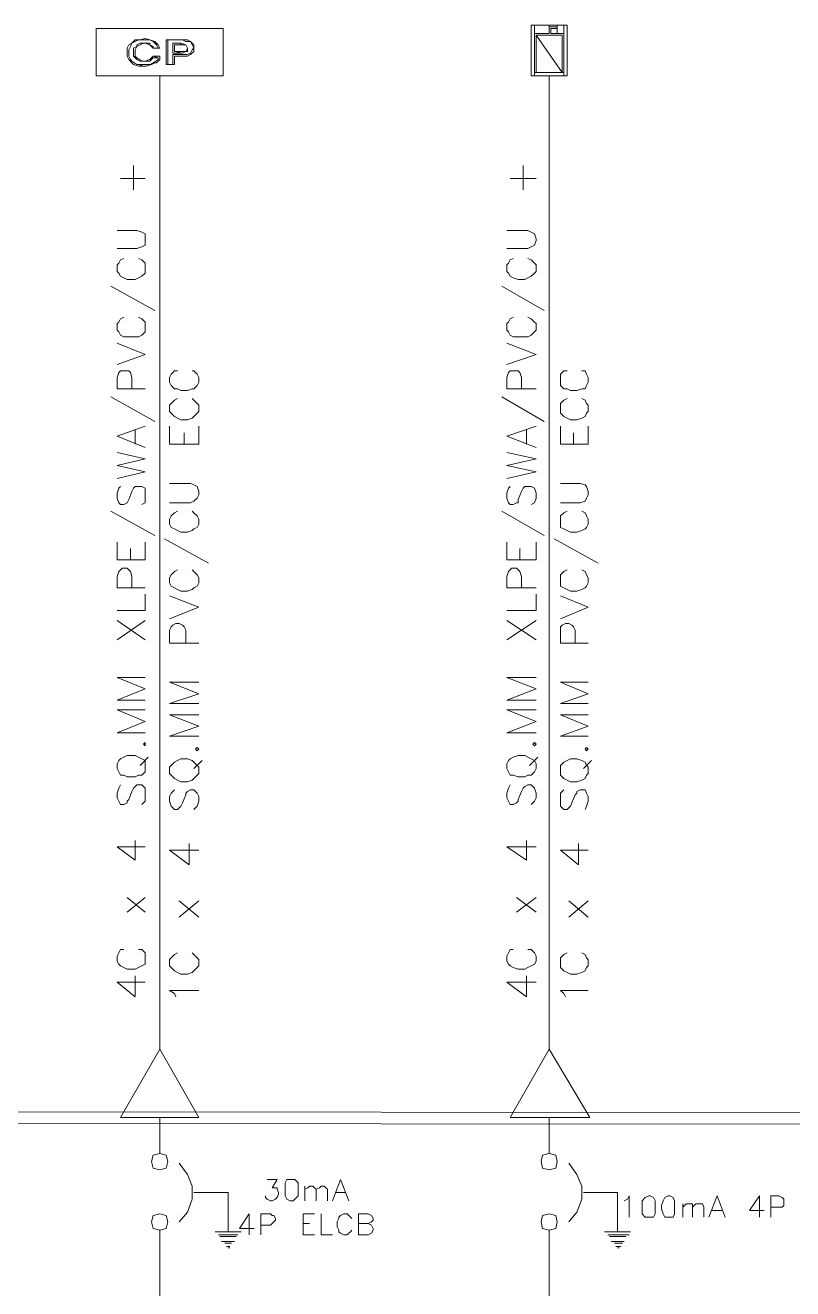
# Model space of a CAD drawing. Header units: inches. Extents: x 0.2 to 10.8, y 0.5 to 8.
# Drawn here: x 4.069 to 4.854, y 4.3 to 5.592 of the extents above; entities that cross this region are included whole.
import ezdxf

# ---------------------------------------------------------------- set-up
doc = ezdxf.new("R2010")
doc.units = ezdxf.units.IN
doc.header["$MEASUREMENT"] = 0
doc.layers.add('PDF_Geometry', color=7, linetype='Continuous')

msp = doc.modelspace()

# ---------------------------------------------------------------- linework, layer by layer
at = {"layer": 'PDF_Geometry', "lineweight": 13}
for points in [[(4.2717, 5.54), (4.2717, 5.5883), (4.1417, 5.5883), (4.1417, 5.54), (4.2717, 5.54)], [(4.5867, 5.5917), (4.5867, 5.54), (4.59, 5.54), (4.59, 5.5917), (4.5867, 5.5917)], [(4.5867, 5.5917), (4.6233, 5.5917), (4.6233, 5.54), (4.5867, 5.54), (4.5867, 5.5917)], [(4.59, 5.5917), (4.59, 5.5833), (4.605, 5.5833), (4.605, 5.5917), (4.59, 5.5917)], [(4.6067, 5.5833), (4.6067, 5.5883), (4.6133, 5.5883), (4.6133, 5.59), (4.605, 5.59), (4.605, 5.5833), (4.59, 5.5833), (4.59, 5.5433), (4.62, 5.5433), (4.62, 5.5833), (4.6067, 5.5833)], [(4.5917, 5.5433), (4.5917, 5.5817), (4.6183, 5.5433), (4.5917, 5.5433)], [(4.6183, 5.5433), (4.5917, 5.5433), (4.5917, 5.5817), (4.6183, 5.5433)], [(4.5917, 5.5433), (4.6183, 5.5433), (4.6183, 5.5817)], [(4.5917, 5.5817), (4.6183, 5.5817), (4.6183, 5.5433)], [(4.605, 5.5917), (4.605, 5.59), (4.6133, 5.59), (4.6133, 5.5917), (4.605, 5.5917)], [(4.6067, 5.5883), (4.6067, 5.5833), (4.6133, 5.5833), (4.6133, 5.5883), (4.6067, 5.5883)], [(4.6133, 5.5917), (4.6133, 5.5833), (4.62, 5.5833), (4.62, 5.5917), (4.6133, 5.5917)], [(4.62, 5.5917), (4.62, 5.54), (4.6233, 5.54), (4.6233, 5.5917), (4.62, 5.5917)], [(4.1917, 5.5783), (4.1867, 5.5767), (4.1817, 5.5767), (4.1783, 5.5733), (4.1783, 5.5733), (4.175, 5.5717), (4.1733, 5.5683), (4.1733, 5.5633), (4.1733, 5.5633), (4.1733, 5.56), (4.175, 5.5567), (4.1783, 5.5533), (4.18, 5.5517), (4.185, 5.55), (4.19, 5.5517), (4.1883, 5.5517), (4.1833, 5.5517), (4.1783, 5.555), (4.1767, 5.5567), (4.175, 5.56), (4.175, 5.5633), (4.175, 5.5667), (4.1767, 5.57), (4.1783, 5.5733), (4.1817, 5.575), (4.185, 5.5767), (4.1917, 5.5767), (4.1967, 5.5767), (4.1917, 5.5783)], [(4.1867, 5.5733), (4.1833, 5.5717), (4.1833, 5.57), (4.18, 5.5683), (4.18, 5.5633), (4.18, 5.5633), (4.18, 5.56), (4.1833, 5.5567), (4.1867, 5.555), (4.1917, 5.555), (4.1883, 5.555), (4.1833, 5.5583), (4.1817, 5.56), (4.1817, 5.5633), (4.1817, 5.5667), (4.1833, 5.57), (4.1867, 5.5717), (4.19, 5.5733), (4.1867, 5.5733)], [(4.1917, 5.5733), (4.1867, 5.5733), (4.19, 5.5733), (4.1917, 5.5733), (4.1967, 5.5717), (4.1967, 5.5717), (4.2, 5.5683), (4.2067, 5.5683), (4.2067, 5.5683), (4.2, 5.5683), (4.2, 5.57), (4.1967, 5.5717), (4.1967, 5.5733), (4.1917, 5.5733)], [(4.1967, 5.5767), (4.1917, 5.5767), (4.1967, 5.5767), (4.2, 5.575), (4.2033, 5.5717), (4.205, 5.5683), (4.2, 5.5683), (4.2067, 5.5683), (4.205, 5.5717), (4.2017, 5.575), (4.2017, 5.575), (4.1967, 5.5767)], [(4.235, 5.5767), (4.23, 5.5767), (4.2333, 5.575), (4.2383, 5.575), (4.24, 5.5717), (4.2417, 5.5683), (4.24, 5.5667), (4.2383, 5.5633), (4.235, 5.5617), (4.23, 5.5617), (4.22, 5.5617), (4.22, 5.5517), (4.215, 5.5517), (4.2133, 5.5517), (4.2217, 5.5517), (4.2217, 5.56), (4.23, 5.56), (4.235, 5.56), (4.2383, 5.5617), (4.2417, 5.565), (4.2417, 5.5683), (4.2417, 5.5717), (4.2383, 5.575), (4.235, 5.5767)], [(4.23, 5.5767), (4.2133, 5.5767), (4.2133, 5.5517), (4.215, 5.5517), (4.215, 5.5767), (4.23, 5.5767), (4.235, 5.5767), (4.23, 5.5767)], [(4.2283, 5.5733), (4.22, 5.5733), (4.22, 5.5633), (4.2283, 5.5633), (4.23, 5.5633), (4.2217, 5.565), (4.2217, 5.5717), (4.2283, 5.5717), (4.2283, 5.5733)], [(4.2283, 5.5733), (4.2283, 5.5717), (4.2333, 5.5717), (4.235, 5.5683), (4.2333, 5.565), (4.2283, 5.565), (4.2217, 5.565), (4.23, 5.5633), (4.2333, 5.565), (4.235, 5.565), (4.235, 5.5683), (4.235, 5.5683), (4.2333, 5.5717), (4.2333, 5.5717), (4.2283, 5.5733)], [(4.2067, 5.56), (4.2, 5.56), (4.2, 5.56), (4.205, 5.5583), (4.205, 5.5567), (4.2, 5.5533), (4.2, 5.5533), (4.1967, 5.5517), (4.19, 5.5517), (4.185, 5.55), (4.19, 5.55), (4.1933, 5.55), (4.1983, 5.5517), (4.2017, 5.5533), (4.2033, 5.5533), (4.2067, 5.5567), (4.2067, 5.56)], [(4.2, 5.56), (4.1967, 5.5567), (4.1967, 5.5567), (4.1917, 5.555), (4.1867, 5.555), (4.1917, 5.555), (4.1917, 5.555), (4.1967, 5.555), (4.1983, 5.5567), (4.2, 5.5583), (4.205, 5.5583), (4.2, 5.56)], [(4.59, 5.5433), (4.59, 5.54), (4.62, 5.54), (4.62, 5.5433), (4.59, 5.5433)], [(4.18, 5.4233), (4.18, 5.4483)], [(4.5783, 5.4233), (4.5783, 5.4483)], [(4.1667, 5.435), (4.1917, 5.435)], [(4.565, 5.435), (4.5917, 5.435)], [(4.1633, 5.3633), (4.1833, 5.3633), (4.1883, 5.365), (4.1917, 5.3667), (4.1917, 5.3717), (4.1917, 5.3733), (4.1917, 5.3783), (4.1883, 5.38), (4.1833, 5.3817), (4.1633, 5.3817)], [(4.5617, 5.3633), (4.5833, 5.3633), (4.5867, 5.365), (4.59, 5.3667), (4.5917, 5.3717), (4.5917, 5.3733), (4.59, 5.3783), (4.5867, 5.38), (4.5833, 5.3817), (4.5617, 5.3817)], [(4.17, 5.3533), (4.1667, 5.3517), (4.165, 5.3483), (4.1633, 5.3467), (4.1633, 5.34), (4.165, 5.3383), (4.1667, 5.335), (4.17, 5.3333), (4.1733, 5.3317), (4.1817, 5.3317), (4.185, 5.3333), (4.1883, 5.335), (4.1917, 5.3383), (4.1917, 5.34), (4.1917, 5.3467), (4.1917, 5.3483), (4.1883, 5.3517), (4.185, 5.3533)], [(4.5683, 5.3533), (4.565, 5.3517), (4.5633, 5.3483), (4.5617, 5.3467), (4.5617, 5.34), (4.5633, 5.3383), (4.565, 5.335), (4.5683, 5.3333), (4.5733, 5.3317), (4.58, 5.3317), (4.5833, 5.3333), (4.5867, 5.335), (4.59, 5.3383), (4.5917, 5.34), (4.5917, 5.3467), (4.59, 5.3483), (4.5867, 5.3517), (4.5833, 5.3533)], [(4.1567, 5.325), (4.2017, 5.3)], [(4.5567, 5.325), (4.6, 5.3)], [(4.17, 5.2933), (4.1667, 5.2917), (4.165, 5.2883), (4.1633, 5.2867), (4.1633, 5.28), (4.165, 5.2783), (4.1667, 5.275), (4.17, 5.2733), (4.1733, 5.2733), (4.1817, 5.2733), (4.185, 5.2733), (4.1883, 5.275), (4.1917, 5.2783), (4.1917, 5.28), (4.1917, 5.2867), (4.1917, 5.2883), (4.1883, 5.2917), (4.185, 5.2933)], [(4.5683, 5.2933), (4.565, 5.2917), (4.5633, 5.2883), (4.5617, 5.2867), (4.5617, 5.28), (4.5633, 5.2783), (4.565, 5.275), (4.5683, 5.2733), (4.5733, 5.2733), (4.58, 5.2733), (4.5833, 5.2733), (4.5867, 5.275), (4.59, 5.2783), (4.5917, 5.28), (4.5917, 5.2867), (4.59, 5.2883), (4.5867, 5.2917), (4.5833, 5.2933)], [(4.1633, 5.245), (4.1917, 5.255), (4.1633, 5.2667)], [(4.5617, 5.245), (4.5917, 5.255), (4.5617, 5.2667)], [(4.1917, 5.22), (4.1633, 5.22), (4.1633, 5.2317), (4.165, 5.2367), (4.1667, 5.2383), (4.1683, 5.2383), (4.1733, 5.2383), (4.175, 5.2383), (4.1767, 5.2367), (4.1783, 5.2317), (4.1783, 5.22)], [(4.225, 5.2383), (4.2217, 5.2383), (4.2183, 5.235), (4.2167, 5.2317), (4.2167, 5.2267), (4.2183, 5.2233), (4.2217, 5.22), (4.225, 5.22), (4.2283, 5.2183), (4.235, 5.2183), (4.24, 5.22), (4.2417, 5.22), (4.245, 5.2233), (4.2467, 5.2267), (4.2467, 5.2317), (4.245, 5.235), (4.2417, 5.2383), (4.24, 5.2383)], [(4.5917, 5.22), (4.5617, 5.22), (4.5617, 5.2317), (4.5633, 5.2367), (4.565, 5.2383), (4.5667, 5.2383), (4.5717, 5.2383), (4.5733, 5.2383), (4.575, 5.2367), (4.5767, 5.2317), (4.5767, 5.22)], [(4.6233, 5.2383), (4.62, 5.2383), (4.6167, 5.235), (4.6167, 5.2317), (4.6167, 5.2267), (4.6167, 5.2233), (4.62, 5.22), (4.6233, 5.22), (4.6267, 5.2183), (4.6333, 5.2183), (4.6383, 5.22), (4.6417, 5.22), (4.6433, 5.2233), (4.645, 5.2267), (4.645, 5.2317), (4.6433, 5.235), (4.6417, 5.2383), (4.6383, 5.2383)], [(4.1567, 5.2117), (4.2017, 5.1867)], [(4.225, 5.21), (4.2217, 5.2083), (4.2183, 5.205), (4.2167, 5.2033), (4.2167, 5.1967), (4.2183, 5.195), (4.2217, 5.1917), (4.225, 5.19), (4.2283, 5.1883), (4.235, 5.1883), (4.24, 5.19), (4.2417, 5.1917), (4.245, 5.195), (4.2467, 5.1967), (4.2467, 5.2033), (4.245, 5.205), (4.2417, 5.2083), (4.24, 5.21)], [(4.5567, 5.2117), (4.6, 5.1867)], [(4.6233, 5.21), (4.62, 5.2083), (4.6167, 5.205), (4.6167, 5.2033), (4.6167, 5.1967), (4.6167, 5.195), (4.62, 5.1917), (4.6233, 5.19), (4.6267, 5.1883), (4.6333, 5.1883), (4.6383, 5.19), (4.6417, 5.1917), (4.6433, 5.195), (4.645, 5.1967), (4.645, 5.2033), (4.6433, 5.205), (4.6417, 5.2083), (4.6383, 5.21)], [(4.1917, 5.16), (4.1633, 5.1717), (4.1917, 5.1817)], [(4.2467, 5.1633), (4.2167, 5.1633), (4.2167, 5.1817)], [(4.2467, 5.1633), (4.2467, 5.1817)], [(4.5917, 5.16), (4.5617, 5.1717), (4.5917, 5.1817)], [(4.645, 5.1633), (4.6167, 5.1633), (4.6167, 5.1817)], [(4.645, 5.1633), (4.645, 5.1817)], [(4.1817, 5.1633), (4.1817, 5.1783)], [(4.2317, 5.1633), (4.2317, 5.175)], [(4.5817, 5.1633), (4.5817, 5.1783)], [(4.63, 5.1633), (4.63, 5.175)], [(4.1633, 5.1283), (4.1917, 5.135), (4.1633, 5.1417), (4.1917, 5.1483), (4.1633, 5.155)], [(4.5617, 5.1283), (4.5917, 5.135), (4.5617, 5.1417), (4.5917, 5.1483), (4.5617, 5.155)], [(4.1667, 5.12), (4.165, 5.1183), (4.1633, 5.1133), (4.1633, 5.1083), (4.165, 5.1033), (4.1667, 5.1017), (4.17, 5.1017), (4.1733, 5.1033), (4.175, 5.1067), (4.1783, 5.115), (4.18, 5.1183), (4.1817, 5.12), (4.1833, 5.12), (4.1883, 5.12), (4.1917, 5.1183), (4.1917, 5.1133), (4.1917, 5.1083), (4.1917, 5.1033), (4.1883, 5.1017)], [(4.2167, 5.1033), (4.2383, 5.1033), (4.2417, 5.105), (4.245, 5.1083), (4.2467, 5.1117), (4.2467, 5.115), (4.245, 5.12), (4.2417, 5.1217), (4.2383, 5.1233), (4.2167, 5.1233)], [(4.565, 5.12), (4.5633, 5.1183), (4.5617, 5.1133), (4.5617, 5.1083), (4.5633, 5.1033), (4.565, 5.1017), (4.5683, 5.1017), (4.5717, 5.1033), (4.5733, 5.1033), (4.5733, 5.1067), (4.5767, 5.115), (4.5783, 5.1183), (4.58, 5.12), (4.5833, 5.12), (4.5867, 5.12), (4.59, 5.1183), (4.5917, 5.1133), (4.5917, 5.1083), (4.59, 5.1033), (4.5867, 5.1017)], [(4.6167, 5.1033), (4.6367, 5.1033), (4.6417, 5.105), (4.6433, 5.1083), (4.645, 5.1117), (4.645, 5.115), (4.6433, 5.12), (4.6417, 5.1217), (4.6367, 5.1233), (4.6167, 5.1233)], [(4.1567, 5.095), (4.2017, 5.07)], [(4.225, 5.095), (4.2217, 5.0933), (4.2183, 5.09), (4.2167, 5.0867), (4.2167, 5.0817), (4.2183, 5.0783), (4.2217, 5.0767), (4.225, 5.075), (4.2283, 5.0733), (4.235, 5.0733), (4.24, 5.075), (4.2417, 5.0767), (4.245, 5.0783), (4.2467, 5.0817), (4.2467, 5.0867), (4.245, 5.09), (4.2417, 5.0933), (4.24, 5.095)], [(4.5567, 5.095), (4.6, 5.07)], [(4.6233, 5.095), (4.62, 5.0933), (4.6167, 5.09), (4.6167, 5.0867), (4.6167, 5.0817), (4.6167, 5.0783), (4.62, 5.0767), (4.6233, 5.075), (4.6267, 5.0733), (4.6333, 5.0733), (4.6383, 5.075), (4.6417, 5.0767), (4.6433, 5.0783), (4.645, 5.0817), (4.645, 5.0867), (4.6433, 5.09), (4.6417, 5.0933), (4.6383, 5.095)], [(4.2117, 5.0667), (4.2567, 5.0417)], [(4.61, 5.0667), (4.655, 5.0417)], [(4.1917, 5.045), (4.1633, 5.045), (4.1633, 5.0633)], [(4.1767, 5.045), (4.1767, 5.0567)], [(4.1917, 5.045), (4.1917, 5.0633)], [(4.5917, 5.045), (4.5617, 5.045), (4.5617, 5.0633)], [(4.575, 5.045), (4.575, 5.0567)], [(4.5917, 5.045), (4.5917, 5.0633)], [(4.1917, 5.0167), (4.1633, 5.0167), (4.1633, 5.0283), (4.165, 5.0333), (4.1667, 5.035), (4.1683, 5.0367), (4.1733, 5.0367), (4.175, 5.035), (4.1767, 5.0333), (4.1783, 5.0283), (4.1783, 5.0167)], [(4.225, 5.035), (4.2217, 5.0333), (4.2183, 5.03), (4.2167, 5.0267), (4.2167, 5.0217), (4.2183, 5.0183), (4.2217, 5.0167), (4.225, 5.015), (4.2283, 5.0133), (4.235, 5.0133), (4.24, 5.015), (4.2417, 5.0167), (4.245, 5.0183), (4.2467, 5.0217), (4.2467, 5.0267), (4.245, 5.03), (4.2417, 5.0333), (4.24, 5.035)], [(4.5917, 5.0167), (4.5617, 5.0167), (4.5617, 5.0283), (4.5633, 5.0333), (4.565, 5.035), (4.5667, 5.0367), (4.5717, 5.0367), (4.5733, 5.035), (4.575, 5.0333), (4.5767, 5.0283), (4.5767, 5.0167)], [(4.6233, 5.035), (4.62, 5.0333), (4.6167, 5.03), (4.6167, 5.0267), (4.6167, 5.0217), (4.6167, 5.0183), (4.62, 5.0167), (4.6233, 5.015), (4.6267, 5.0133), (4.6333, 5.0133), (4.6383, 5.015), (4.6417, 5.0167), (4.6433, 5.0183), (4.645, 5.0217), (4.645, 5.0267), (4.6433, 5.03), (4.6417, 5.0333), (4.6383, 5.035)], [(4.1633, 4.9933), (4.1917, 4.9933), (4.1917, 5.01)], [(4.2167, 4.985), (4.2467, 4.9967), (4.2167, 5.0083)], [(4.5617, 4.9933), (4.5917, 4.9933), (4.5917, 5.01)], [(4.6167, 4.985), (4.645, 4.9967), (4.6167, 5.0083)], [(4.1633, 4.9633), (4.1917, 4.9833)], [(4.1633, 4.9833), (4.1917, 4.9633)], [(4.2467, 4.96), (4.2167, 4.96), (4.2167, 4.9733), (4.2183, 4.9767), (4.22, 4.9783), (4.2233, 4.98), (4.2267, 4.98), (4.23, 4.9783), (4.2317, 4.9767), (4.2333, 4.9733), (4.2333, 4.96)], [(4.5617, 4.9633), (4.5917, 4.9833)], [(4.5617, 4.9833), (4.5917, 4.9633)], [(4.645, 4.96), (4.6167, 4.96), (4.6167, 4.9733), (4.6167, 4.9767), (4.6183, 4.9783), (4.6217, 4.98), (4.625, 4.98), (4.6283, 4.9783), (4.63, 4.9767), (4.6317, 4.9733), (4.6317, 4.96)], [(4.1917, 4.9017), (4.1633, 4.9017), (4.1917, 4.9133), (4.1633, 4.925), (4.1917, 4.925)], [(4.5917, 4.9017), (4.5617, 4.9017), (4.5917, 4.9133), (4.5617, 4.925), (4.5917, 4.925)], [(4.2467, 4.8983), (4.2167, 4.8983), (4.2467, 4.9083), (4.2167, 4.92), (4.2467, 4.92)], [(4.645, 4.8983), (4.6167, 4.8983), (4.645, 4.9083), (4.6167, 4.92), (4.645, 4.92)], [(4.1917, 4.8683), (4.1633, 4.8683), (4.1917, 4.88), (4.1633, 4.8917), (4.1917, 4.8917)], [(4.2467, 4.865), (4.2167, 4.865), (4.2467, 4.875), (4.2167, 4.8867), (4.2467, 4.8867)], [(4.5917, 4.8683), (4.5617, 4.8683), (4.5917, 4.88), (4.5617, 4.8917), (4.5917, 4.8917)], [(4.645, 4.865), (4.6167, 4.865), (4.645, 4.875), (4.6167, 4.8867), (4.645, 4.8867)], [(4.19, 4.8567), (4.1917, 4.855), (4.1917, 4.8567), (4.1917, 4.8583), (4.19, 4.8567)], [(4.5883, 4.8567), (4.59, 4.855), (4.5917, 4.8567), (4.59, 4.8583), (4.5883, 4.8567)], [(4.1633, 4.8317), (4.165, 4.8283), (4.1667, 4.825), (4.17, 4.825), (4.1733, 4.8233), (4.1817, 4.8233), (4.185, 4.825), (4.1883, 4.825), (4.1917, 4.8283), (4.1917, 4.8317), (4.1917, 4.8367), (4.1917, 4.84), (4.1883, 4.8417), (4.185, 4.8433), (4.1817, 4.845), (4.1733, 4.845), (4.17, 4.8433), (4.1667, 4.8417), (4.165, 4.84), (4.1633, 4.8367), (4.1633, 4.8317)], [(4.2433, 4.8517), (4.245, 4.85), (4.2467, 4.8517), (4.245, 4.8533), (4.2433, 4.8517)], [(4.5617, 4.8317), (4.5633, 4.8283), (4.565, 4.825), (4.5683, 4.825), (4.5733, 4.8233), (4.58, 4.8233), (4.5833, 4.825), (4.5867, 4.825), (4.59, 4.8283), (4.5917, 4.8317), (4.5917, 4.8367), (4.59, 4.84), (4.5867, 4.8417), (4.5833, 4.8433), (4.58, 4.845), (4.5733, 4.845), (4.5683, 4.8433), (4.565, 4.8417), (4.5633, 4.84), (4.5617, 4.8367), (4.5617, 4.8317)], [(4.6417, 4.8517), (4.6433, 4.85), (4.645, 4.8517), (4.6433, 4.8533), (4.6417, 4.8517)], [(4.1867, 4.835), (4.195, 4.8433)], [(4.2167, 4.8267), (4.2183, 4.825), (4.2217, 4.8217), (4.225, 4.82), (4.2283, 4.8183), (4.235, 4.8183), (4.24, 4.82), (4.2417, 4.8217), (4.245, 4.825), (4.2467, 4.8267), (4.2467, 4.8333), (4.245, 4.835), (4.2417, 4.8383), (4.24, 4.84), (4.235, 4.8417), (4.2283, 4.8417), (4.225, 4.84), (4.2217, 4.8383), (4.2183, 4.835), (4.2167, 4.8333), (4.2167, 4.8267)], [(4.2417, 4.8317), (4.25, 4.84)], [(4.585, 4.835), (4.5933, 4.8433)], [(4.6167, 4.8267), (4.6167, 4.825), (4.62, 4.8217), (4.6233, 4.82), (4.6267, 4.8183), (4.6333, 4.8183), (4.6383, 4.82), (4.6417, 4.8217), (4.6433, 4.825), (4.645, 4.8267), (4.645, 4.8333), (4.6433, 4.835), (4.6417, 4.8383), (4.6383, 4.84), (4.6333, 4.8417), (4.6267, 4.8417), (4.6233, 4.84), (4.62, 4.8383), (4.6167, 4.835), (4.6167, 4.8333), (4.6167, 4.8267)], [(4.64, 4.8317), (4.6483, 4.84)], [(4.1667, 4.815), (4.165, 4.8117), (4.1633, 4.8067), (4.1633, 4.8017), (4.165, 4.7983), (4.1667, 4.795), (4.17, 4.795), (4.1733, 4.7967), (4.1733, 4.7983), (4.175, 4.8), (4.1783, 4.8083), (4.18, 4.8117), (4.1817, 4.8133), (4.1833, 4.815), (4.1883, 4.815), (4.1917, 4.8117), (4.1917, 4.8067), (4.1917, 4.8017), (4.1917, 4.7983), (4.1883, 4.795)], [(4.2217, 4.81), (4.2183, 4.8067), (4.2167, 4.8033), (4.2167, 4.7983), (4.2183, 4.7933), (4.2217, 4.79), (4.225, 4.79), (4.2267, 4.7917), (4.2283, 4.7933), (4.23, 4.7967), (4.2333, 4.805), (4.2333, 4.8067), (4.235, 4.8083), (4.2383, 4.81), (4.2417, 4.81), (4.245, 4.8067), (4.2467, 4.8033), (4.2467, 4.7983), (4.245, 4.7933), (4.2417, 4.79)], [(4.565, 4.815), (4.5633, 4.8117), (4.5617, 4.8067), (4.5617, 4.8017), (4.5633, 4.7983), (4.565, 4.795), (4.5683, 4.795), (4.5717, 4.7967), (4.5733, 4.7983), (4.5733, 4.8), (4.5767, 4.8083), (4.5783, 4.8117), (4.58, 4.8133), (4.5833, 4.815), (4.5867, 4.815), (4.59, 4.8117), (4.5917, 4.8067), (4.5917, 4.8017), (4.59, 4.7983), (4.5867, 4.795)], [(4.62, 4.81), (4.6167, 4.8067), (4.6167, 4.8033), (4.6167, 4.7983), (4.6167, 4.7933), (4.62, 4.79), (4.6233, 4.79), (4.625, 4.7917), (4.6267, 4.7933), (4.6283, 4.7967), (4.6317, 4.805), (4.6333, 4.8067), (4.6333, 4.8083), (4.6367, 4.81), (4.6417, 4.81), (4.6433, 4.8067), (4.645, 4.8033), (4.645, 4.7983), (4.6433, 4.7933), (4.6417, 4.79)], [(4.1917, 4.7517), (4.1633, 4.7517), (4.1817, 4.7383), (4.1817, 4.7583)], [(4.2467, 4.7483), (4.2167, 4.7483), (4.2367, 4.7333), (4.2367, 4.755)], [(4.5917, 4.7517), (4.5617, 4.7517), (4.5817, 4.7383), (4.5817, 4.7583)], [(4.645, 4.7483), (4.6167, 4.7483), (4.635, 4.7333), (4.635, 4.755)], [(4.1733, 4.685), (4.1917, 4.7)], [(4.1733, 4.7), (4.1917, 4.685)], [(4.2267, 4.68), (4.2467, 4.6967)], [(4.2267, 4.6967), (4.2467, 4.68)], [(4.5717, 4.685), (4.5917, 4.7)], [(4.5717, 4.7), (4.5917, 4.685)], [(4.625, 4.68), (4.645, 4.6967)], [(4.625, 4.6967), (4.645, 4.68)], [(4.17, 4.6467), (4.1667, 4.6467), (4.165, 4.6433), (4.1633, 4.64), (4.1633, 4.635), (4.165, 4.6317), (4.1667, 4.63), (4.17, 4.6283), (4.1733, 4.6267), (4.1817, 4.6267), (4.185, 4.6283), (4.1883, 4.63), (4.1917, 4.6317), (4.1917, 4.635), (4.1917, 4.64), (4.1917, 4.6433), (4.1883, 4.6467), (4.185, 4.6467)], [(4.225, 4.6433), (4.2217, 4.6417), (4.2183, 4.6383), (4.2167, 4.6367), (4.2167, 4.63), (4.2183, 4.6283), (4.2217, 4.625), (4.225, 4.6233), (4.2283, 4.6217), (4.235, 4.6217), (4.24, 4.6233), (4.2417, 4.625), (4.245, 4.6283), (4.2467, 4.63), (4.2467, 4.6367), (4.245, 4.6383), (4.2417, 4.6417), (4.24, 4.6433)], [(4.5683, 4.6467), (4.565, 4.6467), (4.5633, 4.6433), (4.5617, 4.64), (4.5617, 4.635), (4.5633, 4.6317), (4.565, 4.63), (4.5683, 4.6283), (4.5733, 4.6267), (4.58, 4.6267), (4.5833, 4.6283), (4.5867, 4.63), (4.59, 4.6317), (4.5917, 4.635), (4.5917, 4.64), (4.59, 4.6433), (4.5867, 4.6467), (4.5833, 4.6467)], [(4.6233, 4.6433), (4.62, 4.6417), (4.6167, 4.6383), (4.6167, 4.6367), (4.6167, 4.63), (4.6167, 4.6283), (4.62, 4.625), (4.6233, 4.6233), (4.6267, 4.6217), (4.6333, 4.6217), (4.6383, 4.6233), (4.6417, 4.625), (4.6433, 4.6283), (4.645, 4.63), (4.645, 4.6367), (4.6433, 4.6383), (4.6417, 4.6417), (4.6383, 4.6433)], [(4.1917, 4.6133), (4.1633, 4.6133), (4.1817, 4.5983), (4.1817, 4.62)], [(4.5917, 4.6133), (4.5617, 4.6133), (4.5817, 4.5983), (4.5817, 4.62)], [(4.2233, 4.5983), (4.2217, 4.6017), (4.2167, 4.605), (4.2467, 4.605)], [(4.6217, 4.5983), (4.62, 4.6017), (4.6167, 4.605), (4.645, 4.605)], [(4.2067, 4.545), (4.1667, 4.475), (4.2467, 4.475), (4.2067, 4.545)], [(4.605, 4.545), (4.565, 4.475), (4.6467, 4.475), (4.605, 4.545)], [(4.605, 4.545), (4.565, 4.475), (4.6467, 4.475), (4.605, 4.545)], [(1.165, 4.4817), (1.165, 4.47), (5.25, 4.4683), (5.25, 4.48), (1.165, 4.4817)], [(4.215, 4.43), (4.2133, 4.4367), (4.2067, 4.4383), (4.2, 4.4367), (4.1983, 4.43), (4.2, 4.4233), (4.2067, 4.4217), (4.2133, 4.4233), (4.215, 4.43)], [(4.6133, 4.43), (4.6117, 4.4367), (4.605, 4.4383), (4.5983, 4.4367), (4.5967, 4.43), (4.5983, 4.4233), (4.605, 4.4217), (4.6117, 4.4233), (4.6133, 4.43)], [(4.2267, 4.3683), (4.235, 4.3783), (4.24, 4.3917), (4.24, 4.405), (4.235, 4.4167), (4.2267, 4.4283)], [(4.625, 4.3683), (4.6333, 4.3783), (4.6383, 4.3917), (4.6383, 4.405), (4.6333, 4.4167), (4.625, 4.4283)], [(4.3167, 4.4117), (4.3267, 4.4117), (4.3217, 4.4033), (4.325, 4.4033), (4.3267, 4.4033), (4.3267, 4.4017), (4.3283, 4.3983), (4.3283, 4.3967), (4.3267, 4.3933), (4.325, 4.3917), (4.3217, 4.39), (4.32, 4.39), (4.3167, 4.3917), (4.315, 4.3933), (4.315, 4.395)], [(4.34, 4.4117), (4.3367, 4.4117), (4.335, 4.4083), (4.335, 4.4033), (4.335, 4.4), (4.335, 4.395), (4.3367, 4.3917), (4.34, 4.39), (4.3433, 4.39), (4.345, 4.3917), (4.3483, 4.395), (4.3483, 4.4), (4.3483, 4.4033), (4.3483, 4.4083), (4.345, 4.4117), (4.3433, 4.4117), (4.34, 4.4117)], [(4.355, 4.405), (4.355, 4.39)], [(4.355, 4.4017), (4.3583, 4.4033), (4.36, 4.405), (4.3633, 4.405), (4.365, 4.4033), (4.3667, 4.4017), (4.3667, 4.39)], [(4.3667, 4.4017), (4.37, 4.4033), (4.3717, 4.405), (4.375, 4.405), (4.3767, 4.4033), (4.3783, 4.4017), (4.3783, 4.39)], [(4.3833, 4.39), (4.3917, 4.4117), (4.4, 4.39)], [(4.2417, 4.3983), (4.2767, 4.3983)], [(4.2767, 4.3983), (4.2767, 4.3583)], [(4.3867, 4.3983), (4.3967, 4.3983)], [(4.64, 4.3983), (4.675, 4.3983)], [(4.675, 4.3983), (4.675, 4.3583)], [(4.6817, 4.39), (4.685, 4.3917), (4.6867, 4.395), (4.6867, 4.3733)], [(4.7067, 4.395), (4.7033, 4.3933), (4.7, 4.39), (4.7, 4.385), (4.7, 4.3817), (4.7, 4.3767), (4.7033, 4.3733), (4.7067, 4.3733), (4.7083, 4.3733), (4.7117, 4.3733), (4.7133, 4.3767), (4.7133, 4.3817), (4.7133, 4.385), (4.7133, 4.39), (4.7117, 4.3933), (4.7083, 4.395), (4.7067, 4.395)], [(4.7267, 4.395), (4.7233, 4.3933), (4.7217, 4.39), (4.72, 4.385), (4.72, 4.3817), (4.7217, 4.3767), (4.7233, 4.3733), (4.7267, 4.3733), (4.7283, 4.3733), (4.7317, 4.3733), (4.7333, 4.3767), (4.7333, 4.3817), (4.7333, 4.385), (4.7333, 4.39), (4.7317, 4.3933), (4.7283, 4.395), (4.7267, 4.395)], [(4.7683, 4.3733), (4.7767, 4.395), (4.785, 4.3733)], [(4.82, 4.3733), (4.82, 4.395), (4.81, 4.38), (4.825, 4.38)], [(4.8317, 4.3733), (4.8317, 4.395), (4.84, 4.395), (4.8433, 4.3933), (4.845, 4.3917), (4.845, 4.39), (4.845, 4.3867), (4.845, 4.385), (4.8433, 4.3833), (4.84, 4.3833), (4.8317, 4.3833)], [(4.7417, 4.3867), (4.7417, 4.3733)], [(4.7417, 4.3833), (4.745, 4.3867), (4.7467, 4.3867), (4.75, 4.3867), (4.7517, 4.3867), (4.7517, 4.3833), (4.7517, 4.3733)], [(4.7517, 4.3833), (4.755, 4.3867), (4.7567, 4.3867), (4.76, 4.3867), (4.7617, 4.3867), (4.7633, 4.3833), (4.7633, 4.3733)], [(4.7717, 4.38), (4.7817, 4.38)], [(4.215, 4.3683), (4.2133, 4.375), (4.2067, 4.3767), (4.2, 4.375), (4.1983, 4.3683), (4.2, 4.3617), (4.2067, 4.36), (4.2133, 4.3617), (4.215, 4.3683)], [(4.2983, 4.355), (4.2983, 4.3767), (4.2883, 4.3617), (4.3033, 4.3617)], [(4.31, 4.355), (4.31, 4.3767), (4.32, 4.3767), (4.3217, 4.375), (4.3233, 4.375), (4.325, 4.3717), (4.325, 4.37), (4.3233, 4.3683), (4.3217, 4.3667), (4.32, 4.365), (4.31, 4.365)], [(4.3533, 4.355), (4.3533, 4.3767), (4.365, 4.3767)], [(4.3533, 4.3667), (4.36, 4.3667)], [(4.3717, 4.3767), (4.3717, 4.355), (4.3833, 4.355)], [(4.4033, 4.3717), (4.4017, 4.3733), (4.4, 4.375), (4.3983, 4.3767), (4.395, 4.3767), (4.3917, 4.375), (4.39, 4.3733), (4.39, 4.3717), (4.3883, 4.3683), (4.3883, 4.3633), (4.39, 4.36), (4.39, 4.3583), (4.3917, 4.3567), (4.395, 4.355), (4.3983, 4.355), (4.4, 4.3567), (4.4017, 4.3583), (4.4033, 4.36)], [(4.42, 4.3667), (4.4233, 4.365), (4.425, 4.3617), (4.425, 4.36), (4.4233, 4.3567), (4.42, 4.355), (4.41, 4.355), (4.41, 4.3767), (4.42, 4.3767), (4.4233, 4.375), (4.425, 4.3717), (4.425, 4.37), (4.4233, 4.3683), (4.42, 4.3667), (4.41, 4.3667)], [(4.6133, 4.3683), (4.6117, 4.375), (4.605, 4.3767), (4.5983, 4.375), (4.5967, 4.3683), (4.5983, 4.3617), (4.605, 4.36), (4.6117, 4.3617), (4.6133, 4.3683)], [(4.2633, 4.3583), (4.29, 4.3583)], [(4.2667, 4.355), (4.2867, 4.355)], [(4.2683, 4.3533), (4.285, 4.3533)], [(4.3533, 4.355), (4.365, 4.355)], [(4.6617, 4.3583), (4.6883, 4.3583)], [(4.665, 4.355), (4.6867, 4.355)], [(4.6667, 4.3533), (4.6833, 4.3533)], [(4.27, 4.3483), (4.2833, 4.3483)], [(4.2733, 4.3467), (4.28, 4.3467)], [(4.275, 4.3433), (4.2783, 4.3433)], [(4.2767, 4.3417), (4.2783, 4.3417)], [(4.6683, 4.3483), (4.6817, 4.3483)], [(4.6717, 4.3467), (4.68, 4.3467)], [(4.6733, 4.3433), (4.6783, 4.3433)], [(4.675, 4.3417), (4.6767, 4.3417)]]:
    msp.add_lwpolyline(points, dxfattribs=at)
at = {"layer": 'PDF_Geometry', "lineweight": 9}
for points in [[(4.2067, 4.545), (4.2067, 5.54)], [(4.605, 4.545), (4.605, 5.54)], [(4.2067, 4.4383), (4.2067, 4.475)], [(4.605, 4.4383), (4.605, 4.475)], [(4.605, 4.4383), (4.605, 4.475)], [(4.2067, 4.1817), (4.2067, 4.36)], [(4.605, 4.1817), (4.605, 4.36)]]:
    msp.add_lwpolyline(points, dxfattribs=at)

doc.saveas('drawing.dxf')
